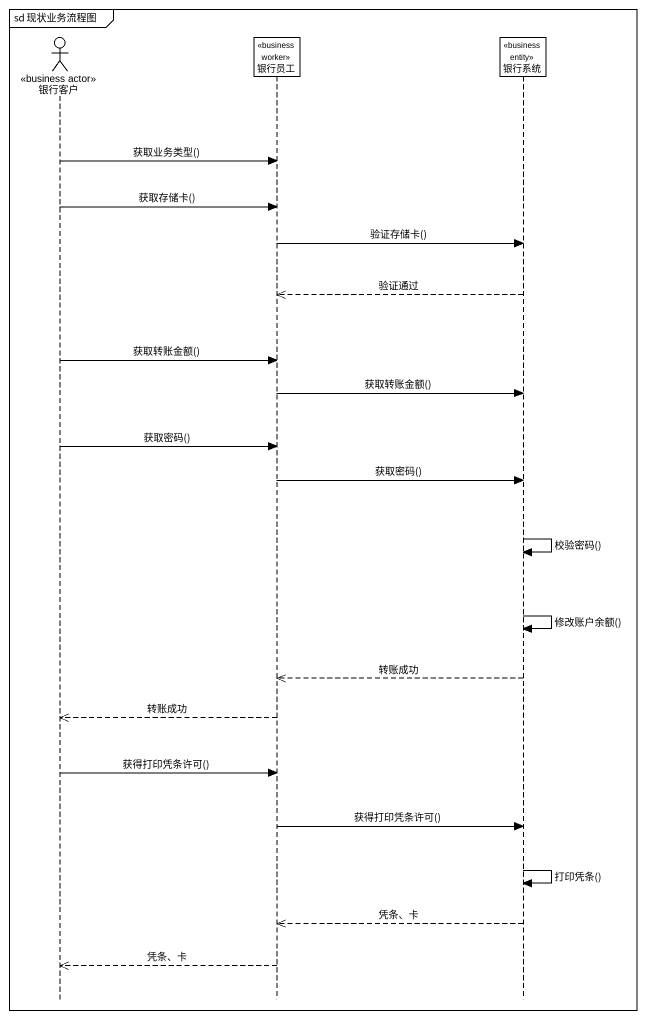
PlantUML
@startuml
mainframe sd 现状业务流程图
hide footbox
actor 银行客户 <<business actor>>
participant 银行员工 <<business worker>>
participant 银行系统 <<business entity>>

银行客户 -> 银行员工 : 获取业务类型()
银行客户 -> 银行员工 : 获取存储卡()
银行员工 -> 银行系统 : 验证存储卡()
银行系统 -->> 银行员工 : 验证通过
银行客户 -> 银行员工 : 获取转账金额()
银行员工 -> 银行系统 : 获取转账金额()
银行客户 -> 银行员工 : 获取密码()
银行员工 -> 银行系统 : 获取密码()
银行系统 -> 银行系统 : 校验密码()
银行系统 -> 银行系统 : 修改账户余额()
银行系统 -->> 银行员工 : 转账成功
银行员工 -->> 银行客户 : 转账成功
银行客户 -> 银行员工 : 获得打印凭条许可()
银行员工 -> 银行系统 : 获得打印凭条许可()
银行系统 -> 银行系统 : 打印凭条()
银行系统 -->> 银行员工 : 凭条、卡
银行员工 -->> 银行客户 : 凭条、卡
@enduml
